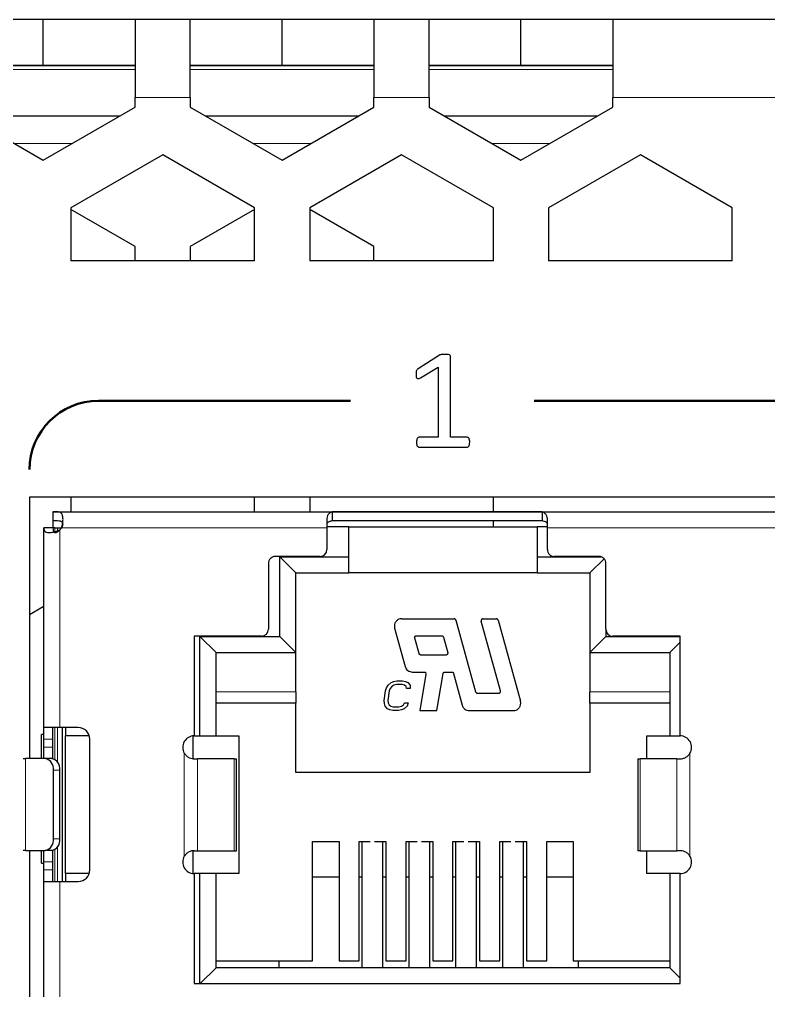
# Model space of a CAD drawing. Extents: x -260425 to 1294666, y -169889 to -2349.
# Drawn here: x 1000419.8 to 1000582.9, y -26462 to -26250.5 of the extents above; entities that cross this region are included whole.
import ezdxf

# ---------------------------------------------------------------- set-up
doc = ezdxf.new("R2010")
doc.units = 0
doc.header["$LTSCALE"] = 100
doc.layers.add('case', color=7, linetype='Continuous')
doc.layers.add('marking', color=7, linetype='Continuous')

# ---------------------------------------------------------------- blocks, each defined once
blk = doc.blocks.new('АТС')
at = {"layer": 'case', "lineweight": 25}
for points in [[(1968, 217.99), (1968, 217.99), (1948, 217.99), (1948, 217.99)], [(1968, 207.99), (1968, 207.99), (1968, 217.99), (1968, 217.99)], [(1988, 217.99), (1988, 217.99), (1968, 217.99), (1968, 217.99)], [(2000, 217.99), (2000, 217.99), (1988, 217.99), (1988, 217.99)], [(1988, 217.99), (1988, 217.99), (1988, 200.99), (1988, 200.99)], [(2000, 200.99), (2000, 200.99), (2000, 217.99), (2000, 217.99)], [(2020, 217.99), (2020, 217.99), (2000, 217.99), (2000, 217.99)], [(2020, 207.99), (2020, 207.99), (2020, 217.99), (2020, 217.99)], [(2040, 217.99), (2040, 217.99), (2020, 217.99), (2020, 217.99)], [(2052, 217.99), (2052, 217.99), (2040, 217.99), (2040, 217.99)], [(2040, 217.99), (2040, 217.99), (2040, 200.99), (2040, 200.99)], [(2052, 200.99), (2052, 200.99), (2052, 217.99), (2052, 217.99)], [(2072, 217.99), (2072, 217.99), (2052, 217.99), (2052, 217.99)], [(2072, 207.99), (2072, 207.99), (2072, 217.99), (2072, 217.99)], [(2092, 217.99), (2092, 217.99), (2072, 217.99), (2072, 217.99)], [(2208, 217.99), (2208, 217.99), (2092, 217.99), (2092, 217.99)], [(2092, 217.99), (2092, 217.99), (2092, 200.99), (2092, 200.99)], [(1968, 207.99), (1968, 207.99), (1948, 207.99), (1948, 207.99)], [(1988, 207.99), (1988, 207.99), (1968, 207.99), (1968, 207.99)], [(2020, 207.99), (2020, 207.99), (2000, 207.99), (2000, 207.99)], [(2040, 207.99), (2040, 207.99), (2020, 207.99), (2020, 207.99)], [(2072, 207.99), (2072, 207.99), (2052, 207.99), (2052, 207.99)], [(2092, 207.99), (2092, 207.99), (2072, 207.99), (2072, 207.99)], [(1988, 198.87), (1988, 198.87), (1988, 200.99), (1988, 200.99)], [(2000, 200.99), (2000, 200.99), (2000, 198.87), (2000, 198.87)], [(2040, 198.87), (2040, 198.87), (2040, 200.99), (2040, 200.99)], [(2052, 200.99), (2052, 200.99), (2052, 198.87), (2052, 198.87)], [(2092, 198.87), (2092, 198.87), (2092, 200.99), (2092, 200.99)], [(1948, 198.87), (1948, 198.87), (1968, 187.32), (1968, 187.32)], [(1968, 187.32), (1968, 187.32), (1988, 198.87), (1988, 198.87)], [(2000, 198.87), (2000, 198.87), (2020, 187.32), (2020, 187.32)], [(2020, 187.32), (2020, 187.32), (2040, 198.87), (2040, 198.87)], [(2052, 198.87), (2052, 198.87), (2072, 187.32), (2072, 187.32)], [(2072, 187.32), (2072, 187.32), (2092, 198.87), (2092, 198.87)], [(1951.25, 196.99), (1951.25, 196.99), (1984.75, 196.99), (1984.75, 196.99)], [(2003.25, 196.99), (2003.25, 196.99), (2036.75, 196.99), (2036.75, 196.99)], [(2055.25, 196.99), (2055.25, 196.99), (2088.75, 196.99), (2088.75, 196.99)], [(1994, 188.51), (1994, 188.51), (1974, 176.96), (1974, 176.96)], [(2014, 176.96), (2014, 176.96), (1994, 188.51), (1994, 188.51)], [(2046, 188.51), (2046, 188.51), (2026, 176.96), (2026, 176.96)], [(2066, 176.96), (2066, 176.96), (2046, 188.51), (2046, 188.51)], [(2098, 188.51), (2098, 188.51), (2078, 176.96), (2078, 176.96)], [(2118, 176.96), (2118, 176.96), (2098, 188.51), (2098, 188.51)], [(1974, 176.96), (1974, 176.96), (1974, 165.42), (1974, 165.42)], [(1988, 168.54), (1988, 168.54), (1974, 176.62), (1974, 176.62)], [(2014, 176.62), (2014, 176.62), (2000, 168.54), (2000, 168.54)], [(2014, 165.42), (2014, 165.42), (2014, 176.96), (2014, 176.96)], [(2026, 176.96), (2026, 176.96), (2026, 165.42), (2026, 165.42)], [(2040, 168.54), (2040, 168.54), (2026, 176.62), (2026, 176.62)], [(2066, 165.42), (2066, 165.42), (2066, 176.96), (2066, 176.96)], [(2078, 176.96), (2078, 176.96), (2078, 165.42), (2078, 165.42)], [(2118, 165.42), (2118, 165.42), (2118, 176.96), (2118, 176.96)], [(1988, 165.42), (1988, 165.42), (1988, 168.54), (1988, 168.54)], [(2000, 168.54), (2000, 168.54), (2000, 165.42), (2000, 165.42)], [(2040, 165.42), (2040, 165.42), (2040, 168.54), (2040, 168.54)], [(2014, 165.42), (2014, 165.42), (1974, 165.42), (1974, 165.42)], [(2066, 165.42), (2066, 165.42), (2026, 165.42), (2026, 165.42)], [(2118, 165.42), (2118, 165.42), (2078, 165.42), (2078, 165.42)], [(3427, 113.99), (3427, 113.99), (1965, 113.99), (1965, 113.99)], [(1965, 113.99), (1965, 113.99), (1965, 57.04), (1965, 57.04)], [(1974, 113.99), (1974, 113.99), (1974, 110.79), (1974, 110.79)], [(2014, 110.79), (2014, 110.79), (2014, 113.99), (2014, 113.99)], [(2026, 113.99), (2026, 113.99), (2026, 110.79), (2026, 110.79)], [(2066, 110.79), (2066, 110.79), (2066, 113.99), (2066, 113.99)], [(1970.1, 110.79), (1970.1, 110.79), (1970.1, 108.79), (1970.1, 108.79)], [(1970.1, 110.79), (1970.1, 110.79), (2137.4, 110.79), (2137.4, 110.79)], [(2076.58, 110.76), (2076.58, 110.76), (2030.92, 110.76), (2030.92, 110.76)], [(2030.92, 110.76), (2030.92, 110.76), (2030.92, 108.78), (2030.92, 108.78)], [(2076.58, 110.76), (2076.58, 110.76), (2076.58, 108.78), (2076.58, 108.78)], [(1970.1, 108.79), (1970.1, 108.79), (1970.1, 107.29), (1970.1, 107.29)], [(2029.75, 109.29), (2029.75, 109.29), (2029.75, 107.29), (2029.75, 107.29)], [(2076.58, 108.78), (2076.58, 108.78), (2030.92, 108.78), (2030.92, 108.78)], [(2066, 107.49), (2066, 107.49), (2066, 108.78), (2066, 108.78)], [(2077.75, 107.29), (2077.75, 107.29), (2077.75, 109.29), (2077.75, 109.29)], [(1970.1, 107.29), (1970.1, 107.29), (1968.1, 107.29), (1968.1, 107.29)], [(1968.1, 63.79), (1968.1, 63.79), (1968.1, 107.29), (1968.1, 107.29)], [(1970.54, 107.29), (1970.54, 107.29), (1970.1, 107.29), (1970.1, 107.29)], [(1970.54, 107.29), (1970.54, 107.29), (1971.08, 107.29), (1971.08, 107.29)], [(1971.08, 107.29), (1971.08, 107.29), (1971.96, 107.29), (1971.96, 107.29)], [(1971.6, 106.86), (1971.74, 106.99), (1971.86, 107.13), (1971.96, 107.29)], [(2034.5, 107.49), (2034.5, 107.49), (2029.75, 107.49), (2029.75, 107.49)], [(2029.75, 107.29), (2029.75, 107.29), (2029.75, 102.54), (2029.75, 102.54)], [(2034.5, 100.99), (2034.5, 100.99), (2034.5, 107.49), (2034.5, 107.49)], [(2034.5, 107.49), (2034.5, 107.49), (2075.5, 107.49), (2075.5, 107.49)], [(2075.5, 107.49), (2075.5, 107.49), (2075.5, 100.99), (2075.5, 100.99)], [(2077.75, 107.49), (2077.75, 107.49), (2075.5, 107.49), (2075.5, 107.49)], [(2077.75, 102.54), (2077.75, 102.54), (2077.75, 107.29), (2077.75, 107.29)], [(2028.25, 101.04), (2029.08, 101.04), (2029.75, 101.71), (2029.75, 102.54)], [(2017, 99.54), (2017, 99.54), (2017, 85.19), (2017, 85.19)], [(2028.25, 101.04), (2028.25, 101.04), (2018.5, 101.04), (2018.5, 101.04)], [(2019.5, 100.99), (2019.5, 100.99), (2034.5, 100.99), (2034.5, 100.99)], [(2019.5, 83.64), (2019.5, 83.64), (2019.5, 100.99), (2019.5, 100.99)], [(2019.5, 100.99), (2019.5, 100.99), (2023, 97.49), (2023, 97.49)], [(2034.5, 97.49), (2034.5, 97.49), (2034.5, 100.99), (2034.5, 100.99)], [(2075.5, 100.99), (2075.5, 100.99), (2089.38, 100.99), (2089.38, 100.99)], [(2075.5, 100.99), (2075.5, 100.99), (2075.5, 97.49), (2075.5, 97.49)], [(2089, 101.04), (2089, 101.04), (2079.25, 101.04), (2079.25, 101.04)], [(2090.08, 100.57), (2090.08, 100.57), (2087, 97.49), (2087, 97.49)], [(2090.5, 85.19), (2090.5, 85.19), (2090.5, 99.54), (2090.5, 99.54)], [(2023, 97.49), (2023, 97.49), (2034.5, 97.49), (2034.5, 97.49)], [(2023, 80.14), (2023, 80.14), (2023, 97.49), (2023, 97.49)], [(2075.5, 97.49), (2075.5, 97.49), (2034.5, 97.49), (2034.5, 97.49)], [(2075.5, 97.49), (2075.5, 97.49), (2087, 97.49), (2087, 97.49)], [(2087, 97.49), (2087, 97.49), (2087, 80.14), (2087, 80.14)], [(1968, 90.09), (1968, 90.09), (1965, 88.35), (1965, 88.35)], [(1968.1, 90.03), (1968.1, 90.03), (1968, 90.09), (1968, 90.09)], [(2046.03, 87.49), (2046.03, 87.49), (2057.42, 87.49), (2057.42, 87.49)], [(2057.81, 87.2), (2057.81, 87.2), (2062.12, 71.59), (2062.12, 71.59)], [(2063.35, 87.09), (2063.35, 87.09), (2063.37, 86.99), (2063.37, 86.99)], [(2067.56, 71.8), (2067.56, 71.8), (2063.37, 86.99), (2063.37, 86.99)], [(2063.75, 87.49), (2063.75, 87.49), (2066.62, 87.49), (2066.62, 87.49)], [(2067.01, 87.2), (2067.01, 87.2), (2071.89, 69.52), (2071.89, 69.52)], [(2015.5, 83.69), (2016.33, 83.69), (2017, 84.36), (2017, 85.19)], [(2044.43, 85.89), (2044.43, 85.89), (2044.49, 85.47), (2044.49, 85.47)], [(2044.49, 85.47), (2044.49, 85.47), (2046.8, 77.07), (2046.8, 77.07)], [(2090.5, 85.19), (2090.5, 85.19), (2090.5, 83.64), (2090.5, 83.64)], [(2015.5, 83.69), (2015.5, 83.69), (2000.85, 83.69), (2000.85, 83.69)], [(2000.85, 83.69), (2000.85, 83.69), (2000.85, 61.99), (2000.85, 61.99)], [(2002.1, 83.64), (2002.1, 83.64), (2019.5, 83.64), (2019.5, 83.64)], [(2002.1, 61.99), (2002.1, 61.99), (2002.1, 83.64), (2002.1, 83.64)], [(2002.1, 83.64), (2002.1, 83.64), (2005.6, 80.14), (2005.6, 80.14)], [(2019.5, 83.64), (2019.5, 83.64), (2023, 80.14), (2023, 80.14)], [(2048.87, 83.29), (2048.87, 83.29), (2048.85, 83.39), (2048.85, 83.39)], [(2049.81, 79.89), (2049.81, 79.89), (2048.87, 83.29), (2048.87, 83.29)], [(2049.25, 83.79), (2049.25, 83.79), (2054.72, 83.79), (2054.72, 83.79)], [(2055.11, 83.5), (2055.11, 83.5), (2056.05, 80.1), (2056.05, 80.1)], [(2090.5, 83.64), (2090.5, 83.64), (2087, 80.14), (2087, 80.14)], [(2090.5, 83.64), (2090.5, 83.64), (2106.65, 83.64), (2106.65, 83.64)], [(2106.65, 83.69), (2106.65, 83.69), (2092, 83.69), (2092, 83.69)], [(2106.65, 61.99), (2106.65, 61.99), (2106.65, 83.69), (2106.65, 83.69)], [(2104.4, 80.14), (2104.4, 80.14), (2106.65, 82.39), (2106.65, 82.39)], [(2005.6, 80.14), (2005.6, 80.14), (2023, 80.14), (2023, 80.14)], [(2005.6, 61.99), (2005.6, 61.99), (2005.6, 80.14), (2005.6, 80.14)], [(2023, 71.59), (2023, 71.59), (2023, 80.14), (2023, 80.14)], [(2055.66, 79.59), (2055.66, 79.59), (2050.19, 79.59), (2050.19, 79.59)], [(2056.05, 80.1), (2056.05, 80.1), (2056.06, 79.99), (2056.06, 79.99)], [(2087, 80.14), (2087, 80.14), (2104.4, 80.14), (2104.4, 80.14)], [(2087, 80.14), (2087, 80.14), (2087, 71.59), (2087, 71.59)], [(2104.4, 80.14), (2104.4, 80.14), (2104.4, 61.99), (2104.4, 61.99)], [(2048.35, 75.89), (2048.35, 75.89), (2050.93, 75.89), (2050.93, 75.89)], [(2051.32, 75.43), (2051.32, 75.43), (2050, 67.49), (2050, 67.49)], [(2051.33, 75.49), (2051.33, 75.49), (2051.32, 75.43), (2051.32, 75.43)], [(2053.7, 67.49), (2053.7, 67.49), (2055.04, 75.56), (2055.04, 75.56)], [(2055.44, 75.89), (2055.44, 75.89), (2057.21, 75.89), (2057.21, 75.89)], [(2057.21, 75.89), (2057.21, 75.89), (2059.2, 68.67), (2059.2, 68.67)], [(2042.52, 71.78), (2042.52, 71.78), (2042.75, 72.47), (2042.75, 72.47)], [(2042.75, 72.47), (2042.75, 72.47), (2043.1, 73.02), (2043.1, 73.02)], [(2043.1, 73.02), (2043.1, 73.02), (2043.72, 73.58), (2043.72, 73.58)], [(2043.54, 72.33), (2043.54, 72.33), (2043.33, 71.78), (2043.33, 71.78)], [(2043.87, 72.75), (2043.87, 72.75), (2043.54, 72.33), (2043.54, 72.33)], [(2043.72, 73.58), (2043.72, 73.58), (2044.3, 73.85), (2044.3, 73.85)], [(2044.32, 73.02), (2044.32, 73.02), (2043.87, 72.75), (2043.87, 72.75)], [(2044.3, 73.85), (2044.3, 73.85), (2045, 73.99), (2045, 73.99)], [(2044.88, 73.16), (2044.88, 73.16), (2044.32, 73.02), (2044.32, 73.02)], [(2046.1, 73.16), (2046.1, 73.16), (2044.88, 73.16), (2044.88, 73.16)], [(2045, 73.99), (2045, 73.99), (2046.22, 73.99), (2046.22, 73.99)], [(2046.62, 73.02), (2046.62, 73.02), (2046.1, 73.16), (2046.1, 73.16)], [(2046.22, 73.99), (2046.22, 73.99), (2046.87, 73.85), (2046.87, 73.85)], [(2046.99, 72.75), (2046.99, 72.75), (2046.62, 73.02), (2046.62, 73.02)], [(2046.87, 73.85), (2046.87, 73.85), (2047.38, 73.58), (2047.38, 73.58)], [(2047.07, 72.33), (2047.07, 72.33), (2046.99, 72.75), (2046.99, 72.75)], [(2047.88, 72.33), (2047.88, 72.33), (2047.07, 72.33), (2047.07, 72.33)], [(2047.38, 73.58), (2047.38, 73.58), (2047.84, 73.02), (2047.84, 73.02)], [(2047.84, 73.02), (2047.84, 73.02), (2047.88, 72.33), (2047.88, 72.33)], [(2042.23, 69.71), (2042.23, 69.71), (2042.52, 71.78), (2042.52, 71.78)], [(2043.33, 71.78), (2043.33, 71.78), (2043.04, 69.71), (2043.04, 69.71)], [(2062.5, 71.29), (2062.5, 71.29), (2067.17, 71.29), (2067.17, 71.29)], [(2067.57, 71.69), (2067.57, 71.69), (2067.56, 71.8), (2067.56, 71.8)], [(2023, 69.09), (2023, 69.09), (2005.6, 69.09), (2005.6, 69.09)], [(2023, 53.99), (2023, 53.99), (2023, 69.09), (2023, 69.09)], [(2042.27, 69.01), (2042.27, 69.01), (2042.23, 69.71), (2042.23, 69.71)], [(2042.46, 68.46), (2042.46, 68.46), (2042.27, 69.01), (2042.27, 69.01)], [(2042.92, 67.91), (2042.92, 67.91), (2042.46, 68.46), (2042.46, 68.46)], [(2043.43, 67.63), (2043.43, 67.63), (2042.92, 67.91), (2042.92, 67.91)], [(2043.04, 69.71), (2043.04, 69.71), (2043.1, 69.15), (2043.1, 69.15)], [(2043.1, 69.15), (2043.1, 69.15), (2043.31, 68.74), (2043.31, 68.74)], [(2043.31, 68.74), (2043.31, 68.74), (2043.68, 68.46), (2043.68, 68.46)], [(2043.68, 68.46), (2043.68, 68.46), (2044.2, 68.32), (2044.2, 68.32)], [(2044.2, 68.32), (2044.2, 68.32), (2045.42, 68.32), (2045.42, 68.32)], [(2045.42, 68.32), (2045.42, 68.32), (2045.98, 68.46), (2045.98, 68.46)], [(2045.98, 68.46), (2045.98, 68.46), (2046.42, 68.74), (2046.42, 68.74)], [(2046.58, 67.91), (2046.58, 67.91), (2046, 67.63), (2046, 67.63)], [(2046.42, 68.74), (2046.42, 68.74), (2046.62, 69.15), (2046.62, 69.15)], [(2047.2, 68.46), (2047.2, 68.46), (2046.58, 67.91), (2046.58, 67.91)], [(2046.62, 69.15), (2046.62, 69.15), (2047.43, 69.15), (2047.43, 69.15)], [(2047.43, 69.15), (2047.43, 69.15), (2047.2, 68.46), (2047.2, 68.46)], [(2071.94, 69.09), (2071.94, 69.09), (2071.89, 69.52), (2071.89, 69.52)], [(2104.4, 69.09), (2104.4, 69.09), (2087, 69.09), (2087, 69.09)], [(2087, 69.09), (2087, 69.09), (2087, 53.99), (2087, 53.99)], [(2044.08, 67.49), (2044.08, 67.49), (2043.43, 67.63), (2043.43, 67.63)], [(2045.3, 67.49), (2045.3, 67.49), (2044.08, 67.49), (2044.08, 67.49)], [(2046, 67.63), (2046, 67.63), (2045.3, 67.49), (2045.3, 67.49)], [(2050, 67.49), (2050, 67.49), (2053.7, 67.49), (2053.7, 67.49)], [(2060.74, 67.49), (2060.74, 67.49), (2070.34, 67.49), (2070.34, 67.49)], [(1971.6, 63.79), (1971.6, 63.79), (1968.1, 63.79), (1968.1, 63.79)], [(1968.1, 61.29), (1968.1, 61.29), (1968.1, 63.79), (1968.1, 63.79)], [(1970.1, 61.29), (1970.1, 61.29), (1970.1, 63.79), (1970.1, 63.79)], [(1975.6, 63.79), (1975.6, 63.79), (1971.6, 63.79), (1971.6, 63.79)], [(1972.1, 63.79), (1972.1, 63.79), (1972.1, 30.29), (1972.1, 30.29)], [(1972.85, 63.79), (1972.85, 63.79), (1972.85, 61.99), (1972.85, 61.99)], [(1967.6, 57.04), (1967.6, 57.04), (1967.6, 62.29), (1967.6, 62.29)], [(1968.1, 62.29), (1968.1, 62.29), (1967.6, 62.29), (1967.6, 62.29)], [(1978, 61.99), (1978, 61.99), (1972.85, 61.99), (1972.85, 61.99)], [(1972.85, 31.99), (1972.85, 31.99), (1972.85, 61.99), (1972.85, 61.99)], [(2000.6, 57.02), (2000.6, 57.02), (2000.6, 61.98), (2000.6, 61.98)], [(2000.85, 61.99), (2000.85, 61.99), (2002.1, 61.99), (2002.1, 61.99)], [(2002.1, 61.99), (2002.1, 61.99), (2005.6, 61.99), (2005.6, 61.99)], [(2005.6, 61.99), (2005.6, 61.99), (2010.6, 61.99), (2010.6, 61.99)], [(2010.6, 61.99), (2010.6, 61.99), (2010.6, 31.99), (2010.6, 31.99)], [(2099.4, 56.99), (2099.4, 56.99), (2099.4, 61.99), (2099.4, 61.99)], [(2099.4, 61.99), (2099.4, 61.99), (2104.4, 61.99), (2104.4, 61.99)], [(2104.4, 61.99), (2104.4, 61.99), (2106.65, 61.99), (2106.65, 61.99)], [(1968.1, 59.54), (1968.1, 59.54), (1968.1, 61.29), (1968.1, 61.29)], [(1968.1, 57.04), (1968.1, 57.04), (1968.1, 59.54), (1968.1, 59.54)], [(1970.1, 59.54), (1970.1, 59.54), (1970.1, 61.29), (1970.1, 61.29)], [(1970.1, 57.04), (1970.1, 57.04), (1970.1, 59.54), (1970.1, 59.54)], [(1978.1, 32.79), (1978.1, 32.79), (1978.1, 61.29), (1978.1, 61.29)], [(1963.6, 57.04), (1963.6, 57.04), (1964.09, 57.04), (1964.09, 57.04)], [(1968.42, 57.04), (1968.42, 57.04), (1964.09, 57.04), (1964.09, 57.04)], [(1970.19, 54.54), (1970.35, 55.71), (1969.58, 56.81), (1968.42, 57.04)], [(1969.83, 57.04), (1969.83, 57.04), (1968.42, 57.04), (1968.42, 57.04)], [(1971.6, 54.54), (1971.77, 55.71), (1970.99, 56.81), (1969.83, 57.04)], [(1969.83, 57.04), (1969.83, 57.04), (1970.1, 57.04), (1970.1, 57.04)], [(1970.1, 57.01), (1970.1, 57.01), (1970.1, 57.04), (1970.1, 57.04)], [(2000.85, 56.99), (2000.85, 56.99), (2001.54, 56.99), (2001.54, 56.99)], [(2009.53, 56.99), (2009.53, 56.99), (2001.54, 56.99), (2001.54, 56.99)], [(2009.53, 56.99), (2009.53, 56.99), (2010.07, 56.99), (2010.07, 56.99)], [(2010.07, 36.99), (2010.07, 36.99), (2010.07, 56.99), (2010.07, 56.99)], [(2097.44, 56.99), (2097.44, 56.99), (2097.44, 36.99), (2097.44, 36.99)], [(2097.44, 56.99), (2097.44, 56.99), (2097.96, 56.99), (2097.96, 56.99)], [(2097.96, 56.99), (2097.96, 56.99), (2097.97, 56.99), (2097.97, 56.99)], [(2105.96, 56.99), (2105.96, 56.99), (2097.97, 56.99), (2097.97, 56.99)], [(2105.96, 56.99), (2105.96, 56.99), (2106.65, 56.99), (2106.65, 56.99)], [(1970.19, 39.54), (1970.19, 39.54), (1970.19, 54.54), (1970.19, 54.54)], [(1971.6, 39.54), (1971.6, 39.54), (1971.6, 54.54), (1971.6, 54.54)], [(2087, 53.99), (2087, 53.99), (2023, 53.99), (2023, 53.99)], [(1968.42, 37.04), (1969.58, 37.28), (1970.35, 38.37), (1970.19, 39.54)], [(1969.83, 37.04), (1970.99, 37.28), (1971.77, 38.37), (1971.6, 39.54)], [(2026.6, 38.99), (2026.6, 38.99), (2032.4, 38.99), (2032.4, 38.99)], [(2026.6, 12.99), (2026.6, 12.99), (2026.6, 38.99), (2026.6, 38.99)], [(2032.4, 38.99), (2032.4, 38.99), (2032.4, 12.99), (2032.4, 12.99)], [(2036.8, 38.99), (2036.8, 38.99), (2039.19, 38.99), (2039.19, 38.99)], [(2036.8, 12.99), (2036.8, 12.99), (2036.8, 38.99), (2036.8, 38.99)], [(2037.35, 38.99), (2037.35, 38.99), (2037.35, 11.49), (2037.35, 11.49)], [(2040.11, 38.99), (2040.11, 38.99), (2042.6, 38.99), (2042.6, 38.99)], [(2041.95, 11.49), (2041.95, 11.49), (2041.95, 38.99), (2041.95, 38.99)], [(2042.6, 38.99), (2042.6, 38.99), (2042.6, 12.99), (2042.6, 12.99)], [(2047, 38.99), (2047, 38.99), (2049.39, 38.99), (2049.39, 38.99)], [(2047, 12.99), (2047, 12.99), (2047, 38.99), (2047, 38.99)], [(2047.55, 38.99), (2047.55, 38.99), (2047.55, 11.49), (2047.55, 11.49)], [(2050.31, 38.99), (2050.31, 38.99), (2052.8, 38.99), (2052.8, 38.99)], [(2052.15, 11.49), (2052.15, 11.49), (2052.15, 38.99), (2052.15, 38.99)], [(2052.8, 38.99), (2052.8, 38.99), (2052.8, 12.99), (2052.8, 12.99)], [(2057.2, 38.99), (2057.2, 38.99), (2059.59, 38.99), (2059.59, 38.99)], [(2057.2, 12.99), (2057.2, 12.99), (2057.2, 38.99), (2057.2, 38.99)], [(2057.75, 38.99), (2057.75, 38.99), (2057.75, 11.49), (2057.75, 11.49)], [(2060.51, 38.99), (2060.51, 38.99), (2063, 38.99), (2063, 38.99)], [(2062.35, 11.49), (2062.35, 11.49), (2062.35, 38.99), (2062.35, 38.99)], [(2063, 38.99), (2063, 38.99), (2063, 12.99), (2063, 12.99)], [(2067.4, 38.99), (2067.4, 38.99), (2069.79, 38.99), (2069.79, 38.99)], [(2067.4, 12.99), (2067.4, 12.99), (2067.4, 38.99), (2067.4, 38.99)], [(2067.95, 38.99), (2067.95, 38.99), (2067.95, 11.49), (2067.95, 11.49)], [(2070.71, 38.99), (2070.71, 38.99), (2073.2, 38.99), (2073.2, 38.99)], [(2072.55, 11.49), (2072.55, 11.49), (2072.55, 38.99), (2072.55, 38.99)], [(2073.2, 38.99), (2073.2, 38.99), (2073.2, 12.99), (2073.2, 12.99)], [(2077.6, 38.99), (2077.6, 38.99), (2083.4, 38.99), (2083.4, 38.99)], [(2077.6, 12.99), (2077.6, 12.99), (2077.6, 38.99), (2077.6, 38.99)], [(2083.4, 38.99), (2083.4, 38.99), (2083.4, 12.99), (2083.4, 12.99)], [(1964.09, 37.04), (1964.09, 37.04), (1963.6, 37.04), (1963.6, 37.04)], [(1964.09, 37.04), (1964.09, 37.04), (1968.42, 37.04), (1968.42, 37.04)], [(1965, 37.04), (1965, 37.04), (1965, -68.46), (1965, -68.46)], [(1967.6, 34.29), (1967.6, 34.29), (1967.6, 37.04), (1967.6, 37.04)], [(1968.1, 34.54), (1968.1, 34.54), (1968.1, 37.04), (1968.1, 37.04)], [(1969.83, 37.04), (1969.83, 37.04), (1968.42, 37.04), (1968.42, 37.04)], [(1970.1, 37.04), (1970.1, 37.04), (1969.83, 37.04), (1969.83, 37.04)], [(1970.1, 37.04), (1970.1, 37.04), (1970.1, 37.07), (1970.1, 37.07)], [(1970.1, 34.54), (1970.1, 34.54), (1970.1, 37.04), (1970.1, 37.04)], [(2000.6, 32.01), (2000.6, 32.01), (2000.6, 36.96), (2000.6, 36.96)], [(2000.85, 36.99), (2000.85, 36.99), (2001.54, 36.99), (2001.54, 36.99)], [(2001.54, 36.99), (2001.54, 36.99), (2009.53, 36.99), (2009.53, 36.99)], [(2009.53, 36.99), (2009.53, 36.99), (2010.07, 36.99), (2010.07, 36.99)], [(2097.96, 36.99), (2097.96, 36.99), (2097.44, 36.99), (2097.44, 36.99)], [(2097.97, 36.99), (2097.97, 36.99), (2097.96, 36.99), (2097.96, 36.99)], [(2097.97, 36.99), (2097.97, 36.99), (2105.96, 36.99), (2105.96, 36.99)], [(2099.4, 31.99), (2099.4, 31.99), (2099.4, 36.99), (2099.4, 36.99)], [(2106.65, 36.99), (2106.65, 36.99), (2105.96, 36.99), (2105.96, 36.99)], [(1967.6, 34.29), (1967.6, 34.29), (1968.1, 34.29), (1968.1, 34.29)], [(1968.1, 32.79), (1968.1, 32.79), (1968.1, 34.54), (1968.1, 34.54)], [(1970.1, 32.79), (1970.1, 32.79), (1970.1, 34.54), (1970.1, 34.54)], [(1968.1, 30.29), (1968.1, 30.29), (1968.1, 32.79), (1968.1, 32.79)], [(1970.1, 30.29), (1970.1, 30.29), (1970.1, 32.79), (1970.1, 32.79)], [(1972.85, 31.99), (1972.85, 31.99), (1972.85, 30.29), (1972.85, 30.29)], [(1977.97, 31.99), (1977.97, 31.99), (1972.85, 31.99), (1972.85, 31.99)], [(1975.6, 30.29), (1976.98, 30.29), (1978.1, 31.41), (1978.1, 32.79)], [(2002.1, 31.99), (2002.1, 31.99), (2000.85, 31.99), (2000.85, 31.99)], [(2000.85, 31.99), (2000.85, 31.99), (2000.85, 8.04), (2000.85, 8.04)], [(2002.1, 8.04), (2002.1, 8.04), (2002.1, 31.99), (2002.1, 31.99)], [(2005.6, 31.99), (2005.6, 31.99), (2002.1, 31.99), (2002.1, 31.99)], [(2005.6, 11.49), (2005.6, 11.49), (2005.6, 31.99), (2005.6, 31.99)], [(2010.6, 31.99), (2010.6, 31.99), (2005.6, 31.99), (2005.6, 31.99)], [(2104.4, 31.99), (2104.4, 31.99), (2099.4, 31.99), (2099.4, 31.99)], [(2104.4, 31.99), (2104.4, 31.99), (2104.4, 11.49), (2104.4, 11.49)], [(2106.65, 31.99), (2106.65, 31.99), (2104.4, 31.99), (2104.4, 31.99)], [(2106.65, 8.04), (2106.65, 8.04), (2106.65, 31.99), (2106.65, 31.99)], [(1968.1, -61.71), (1968.1, -61.71), (1968.1, 30.29), (1968.1, 30.29)], [(1968.1, 30.29), (1968.1, 30.29), (1971.6, 30.29), (1971.6, 30.29)], [(1971.6, 30.29), (1971.6, 30.29), (1975.6, 30.29), (1975.6, 30.29)], [(2032.4, 31.19), (2032.4, 31.19), (2026.6, 31.19), (2026.6, 31.19)], [(2037.35, 31.19), (2037.35, 31.19), (2036.8, 31.19), (2036.8, 31.19)], [(2042.6, 31.19), (2042.6, 31.19), (2041.95, 31.19), (2041.95, 31.19)], [(2047.55, 31.19), (2047.55, 31.19), (2047, 31.19), (2047, 31.19)], [(2052.8, 31.19), (2052.8, 31.19), (2052.15, 31.19), (2052.15, 31.19)], [(2057.75, 31.19), (2057.75, 31.19), (2057.2, 31.19), (2057.2, 31.19)], [(2063, 31.19), (2063, 31.19), (2062.35, 31.19), (2062.35, 31.19)], [(2067.95, 31.19), (2067.95, 31.19), (2067.4, 31.19), (2067.4, 31.19)], [(2073.2, 31.19), (2073.2, 31.19), (2072.55, 31.19), (2072.55, 31.19)], [(2083.4, 31.19), (2083.4, 31.19), (2077.6, 31.19), (2077.6, 31.19)], [(2005.6, 12.99), (2005.6, 12.99), (2022.2, 12.99), (2022.2, 12.99)], [(2019.35, 11.49), (2019.35, 11.49), (2019.35, 12.99), (2019.35, 12.99)], [(2022.2, 12.99), (2022.2, 12.99), (2026.6, 12.99), (2026.6, 12.99)], [(2032.4, 12.99), (2032.4, 12.99), (2036.8, 12.99), (2036.8, 12.99)], [(2042.6, 12.99), (2042.6, 12.99), (2047, 12.99), (2047, 12.99)], [(2052.8, 12.99), (2052.8, 12.99), (2057.2, 12.99), (2057.2, 12.99)], [(2063, 12.99), (2063, 12.99), (2067.4, 12.99), (2067.4, 12.99)], [(2073.2, 12.99), (2073.2, 12.99), (2077.6, 12.99), (2077.6, 12.99)], [(2083.4, 12.99), (2083.4, 12.99), (2087.8, 12.99), (2087.8, 12.99)], [(2084.45, 12.99), (2084.45, 12.99), (2084.45, 11.49), (2084.45, 11.49)], [(2087.8, 12.99), (2087.8, 12.99), (2104.4, 12.99), (2104.4, 12.99)], [(2002.15, 8.04), (2002.15, 8.04), (2005.6, 11.49), (2005.6, 11.49)], [(2104.4, 11.49), (2104.4, 11.49), (2005.6, 11.49), (2005.6, 11.49)], [(2106.65, 9.24), (2106.65, 9.24), (2104.4, 11.49), (2104.4, 11.49)], [(2000.85, 8.04), (2000.85, 8.04), (2106.65, 8.04), (2106.65, 8.04)]]:
    blk.add_open_spline(points, degree=3, dxfattribs=at)
at = {"layer": 'case', "lineweight": 18}
for points in [[(1948, 207.89), (1948, 207.89), (1988, 207.89), (1988, 207.89)], [(2000, 207.89), (2000, 207.89), (2040, 207.89), (2040, 207.89)], [(2052, 207.89), (2052, 207.89), (2092, 207.89), (2092, 207.89)], [(1948, 207.09), (1948, 207.09), (1988, 207.09), (1988, 207.09)], [(2000, 207.09), (2000, 207.09), (2040, 207.09), (2040, 207.09)], [(2052, 207.09), (2052, 207.09), (2092, 207.09), (2092, 207.09)], [(2000, 200.99), (2000, 200.99), (1988, 200.99), (1988, 200.99)], [(2052, 200.99), (2052, 200.99), (2040, 200.99), (2040, 200.99)], [(2208, 200.99), (2208, 200.99), (2092, 200.99), (2092, 200.99)], [(1961.64, 190.99), (1961.64, 190.99), (1974.36, 190.99), (1974.36, 190.99)], [(2013.65, 190.99), (2013.65, 190.99), (2026.36, 190.99), (2026.36, 190.99)], [(2065.65, 190.99), (2065.65, 190.99), (2078.36, 190.99), (2078.36, 190.99)], [(1970.54, 106.29), (1970.54, 106.29), (1970.54, 107.29), (1970.54, 107.29)], [(1971.08, 107.29), (1971.08, 107.29), (1971.08, 106.4), (1971.08, 106.4)], [(1971.6, 63.79), (1971.6, 63.79), (1971.6, 106.86), (1971.6, 106.86)], [(1971.96, 107.29), (1971.96, 107.29), (2029.75, 107.29), (2029.75, 107.29)], [(2077.75, 107.29), (2077.75, 107.29), (2135.54, 107.29), (2135.54, 107.29)], [(2005.6, 71.59), (2005.6, 71.59), (2023, 71.59), (2023, 71.59)], [(2087, 71.59), (2087, 71.59), (2104.4, 71.59), (2104.4, 71.59)], [(1970.54, 56.83), (1970.54, 56.83), (1970.54, 63.79), (1970.54, 63.79)], [(1971.08, 63.79), (1971.08, 63.79), (1971.08, 56.32), (1971.08, 56.32)], [(1968.1, 61.29), (1968.1, 61.29), (1970.1, 61.29), (1970.1, 61.29)], [(1968.1, 59.54), (1968.1, 59.54), (1970.1, 59.54), (1970.1, 59.54)], [(1998.7, 58.21), (1998.7, 58.21), (1998.7, 35.77), (1998.7, 35.77)], [(2108.8, 35.77), (2108.8, 35.77), (2108.8, 58.21), (2108.8, 58.21)], [(1964.09, 57.04), (1964.09, 57.04), (1964.09, 37.04), (1964.09, 37.04)], [(2001.54, 56.99), (2001.54, 56.99), (2001.54, 36.99), (2001.54, 36.99)], [(2009.53, 36.99), (2009.53, 36.99), (2009.53, 56.99), (2009.53, 56.99)], [(2097.97, 56.99), (2097.97, 56.99), (2097.97, 36.99), (2097.97, 36.99)], [(2105.96, 36.99), (2105.96, 36.99), (2105.96, 56.99), (2105.96, 56.99)], [(1970.19, 54.54), (1970.19, 54.54), (1971.6, 54.54), (1971.6, 54.54)], [(1971.6, 39.54), (1971.6, 39.54), (1970.19, 39.54), (1970.19, 39.54)], [(1970.54, 30.29), (1970.54, 30.29), (1970.54, 37.25), (1970.54, 37.25)], [(1971.08, 37.76), (1971.08, 37.76), (1971.08, 30.29), (1971.08, 30.29)], [(1968.1, 34.54), (1968.1, 34.54), (1970.1, 34.54), (1970.1, 34.54)], [(1970.1, 32.79), (1970.1, 32.79), (1968.1, 32.79), (1968.1, 32.79)], [(1971.6, -61.71), (1971.6, -61.71), (1971.6, 30.29), (1971.6, 30.29)]]:
    blk.add_open_spline(points, degree=3, dxfattribs=at)
at = {"layer": 'case', "lineweight": 25}
for points, knots in [([(1971.96, 107.29), (1972.05, 107.59), (1972.14, 107.89), (1972.2, 108.18), (1972.2, 108.18), (1972.27, 108.5), (1972.29, 108.81), (1972.29, 109.1), (1972.29, 109.1), (1972.29, 109.39), (1972.26, 109.66), (1972.2, 109.88), (1972.2, 109.88), (1972.14, 110.11), (1972.05, 110.29), (1971.93, 110.43), (1971.93, 110.43), (1971.8, 110.57), (1971.64, 110.66), (1971.43, 110.72), (1971.43, 110.72), (1971.29, 110.75), (1971.13, 110.77), (1970.95, 110.78), (1970.95, 110.78), (1970.8, 110.79), (1970.64, 110.79), (1970.47, 110.79), (1970.47, 110.79), (1970.35, 110.79), (1970.23, 110.79), (1970.1, 110.79)], [0, 0, 0, 0, 0.111111, 0.111111, 0.111111, 0.111111, 0.222222, 0.222222, 0.222222, 0.222222, 0.333333, 0.333333, 0.333333, 0.333333, 0.444444, 0.444444, 0.444444, 0.444444, 0.555556, 0.555556, 0.555556, 0.555556, 0.666667, 0.666667, 0.666667, 0.666667, 0.777778, 0.777778, 0.777778, 0.777778, 1, 1, 1, 1]), ([(2030.92, 110.76), (2030.71, 110.68), (2030.49, 110.6), (2030.29, 110.45), (2030.29, 110.45), (2030.13, 110.32), (2029.98, 110.16), (2029.9, 109.94), (2029.9, 109.94), (2029.82, 109.75), (2029.78, 109.52), (2029.75, 109.29)], [0, 0, 0, 0, 0.25, 0.25, 0.25, 0.25, 0.5, 0.5, 0.5, 0.5, 1, 1, 1, 1]), ([(2077.75, 109.29), (2077.73, 109.48), (2077.71, 109.67), (2077.65, 109.83), (2077.65, 109.83), (2077.58, 110.06), (2077.44, 110.24), (2077.29, 110.37), (2077.29, 110.37), (2077.08, 110.56), (2076.83, 110.66), (2076.58, 110.76)], [0, 0, 0, 0, 0.25, 0.25, 0.25, 0.25, 0.5, 0.5, 0.5, 0.5, 1, 1, 1, 1]), ([(1971.96, 107.29), (1972.04, 107.4), (1972.12, 107.51), (1972.18, 107.63), (1972.18, 107.63), (1972.23, 107.72), (1972.26, 107.82), (1972.28, 107.92), (1972.28, 107.92), (1972.29, 108.01), (1972.3, 108.11), (1972.28, 108.19), (1972.28, 108.19), (1972.27, 108.27), (1972.24, 108.34), (1972.2, 108.4), (1972.2, 108.4), (1972.17, 108.47), (1972.11, 108.52), (1972.05, 108.57), (1972.05, 108.57), (1971.96, 108.63), (1971.85, 108.68), (1971.72, 108.71), (1971.72, 108.71), (1971.54, 108.76), (1971.33, 108.77), (1971.12, 108.78), (1971.12, 108.78), (1970.79, 108.8), (1970.45, 108.8), (1970.1, 108.79)], [0, 0, 0, 0, 0.111111, 0.111111, 0.111111, 0.111111, 0.222222, 0.222222, 0.222222, 0.222222, 0.333333, 0.333333, 0.333333, 0.333333, 0.444444, 0.444444, 0.444444, 0.444444, 0.555556, 0.555556, 0.555556, 0.555556, 0.666667, 0.666667, 0.666667, 0.666667, 0.777778, 0.777778, 0.777778, 0.777778, 1, 1, 1, 1]), ([(2030.92, 108.78), (2030.67, 108.74), (2030.42, 108.7), (2030.2, 108.61), (2030.2, 108.61), (2030.11, 108.57), (2030.04, 108.53), (2029.96, 108.48), (2029.96, 108.48), (2029.89, 108.43), (2029.82, 108.37), (2029.79, 108.29), (2029.79, 108.29), (2029.77, 108.25), (2029.76, 108.2), (2029.75, 108.15)], [0, 0, 0, 0, 0.2, 0.2, 0.2, 0.2, 0.4, 0.4, 0.4, 0.4, 0.6, 0.6, 0.6, 0.6, 1, 1, 1, 1]), ([(2077.75, 108.15), (2077.74, 108.2), (2077.73, 108.26), (2077.7, 108.3), (2077.7, 108.3), (2077.67, 108.37), (2077.62, 108.41), (2077.57, 108.46), (2077.57, 108.46), (2077.43, 108.57), (2077.26, 108.64), (2077.09, 108.68), (2077.09, 108.68), (2076.92, 108.73), (2076.75, 108.75), (2076.58, 108.78)], [0, 0, 0, 0, 0.2, 0.2, 0.2, 0.2, 0.4, 0.4, 0.4, 0.4, 0.6, 0.6, 0.6, 0.6, 1, 1, 1, 1]), ([(1968.1, 107.29), (1968.11, 107.12), (1968.12, 106.94), (1968.17, 106.8), (1968.17, 106.8), (1968.21, 106.66), (1968.3, 106.56), (1968.42, 106.48), (1968.42, 106.48), (1968.55, 106.39), (1968.72, 106.33), (1968.93, 106.29), (1968.93, 106.29), (1969.15, 106.26), (1969.41, 106.26), (1969.7, 106.28), (1969.7, 106.28), (1969.98, 106.31), (1970.29, 106.36), (1970.6, 106.45), (1970.6, 106.45), (1970.93, 106.55), (1971.27, 106.71), (1971.6, 106.86)], [0, 0, 0, 0, 0.142857, 0.142857, 0.142857, 0.142857, 0.285714, 0.285714, 0.285714, 0.285714, 0.428571, 0.428571, 0.428571, 0.428571, 0.571429, 0.571429, 0.571429, 0.571429, 0.714286, 0.714286, 0.714286, 0.714286, 1, 1, 1, 1]), ([(1970.1, 107.29), (1970.1, 107.08), (1970.11, 106.87), (1970.15, 106.7), (1970.15, 106.7), (1970.17, 106.6), (1970.21, 106.52), (1970.26, 106.45), (1970.26, 106.45), (1970.31, 106.38), (1970.37, 106.33), (1970.45, 106.3), (1970.45, 106.3), (1970.53, 106.27), (1970.61, 106.26), (1970.7, 106.27), (1970.7, 106.27), (1970.78, 106.28), (1970.87, 106.3), (1970.95, 106.33), (1970.95, 106.33), (1971.04, 106.37), (1971.12, 106.42), (1971.2, 106.47), (1971.2, 106.47), (1971.33, 106.56), (1971.44, 106.66), (1971.54, 106.78), (1971.54, 106.78), (1971.56, 106.81), (1971.58, 106.83), (1971.6, 106.86)], [0, 0, 0, 0, 0.111111, 0.111111, 0.111111, 0.111111, 0.222222, 0.222222, 0.222222, 0.222222, 0.333333, 0.333333, 0.333333, 0.333333, 0.444444, 0.444444, 0.444444, 0.444444, 0.555556, 0.555556, 0.555556, 0.555556, 0.666667, 0.666667, 0.666667, 0.666667, 0.777778, 0.777778, 0.777778, 0.777778, 1, 1, 1, 1]), ([(2077.75, 102.54), (2077.75, 102.15), (2077.91, 101.76), (2078.19, 101.48), (2078.19, 101.48), (2078.47, 101.2), (2078.85, 101.04), (2079.25, 101.04)], [0, 0, 0, 0, 0.333333, 0.333333, 0.333333, 0.333333, 1, 1, 1, 1]), ([(2018.5, 101.04), (2018.1, 101.04), (2017.72, 100.88), (2017.44, 100.6), (2017.44, 100.6), (2017.16, 100.32), (2017, 99.94), (2017, 99.54)], [0, 0, 0, 0, 0.333333, 0.333333, 0.333333, 0.333333, 1, 1, 1, 1]), ([(2090.5, 99.54), (2090.5, 99.94), (2090.34, 100.32), (2090.06, 100.6), (2090.06, 100.6), (2089.78, 100.88), (2089.4, 101.04), (2089, 101.04)], [0, 0, 0, 0, 0.333333, 0.333333, 0.333333, 0.333333, 1, 1, 1, 1]), ([(2046.03, 87.49), (2045.82, 87.47), (2045.61, 87.44), (2045.42, 87.37), (2045.42, 87.37), (2045.22, 87.3), (2045.05, 87.17), (2044.9, 87.02), (2044.9, 87.02), (2044.75, 86.87), (2044.63, 86.7), (2044.55, 86.51), (2044.55, 86.51), (2044.48, 86.31), (2044.45, 86.1), (2044.43, 85.89)], [0, 0, 0, 0, 0.2, 0.2, 0.2, 0.2, 0.4, 0.4, 0.4, 0.4, 0.6, 0.6, 0.6, 0.6, 1, 1, 1, 1]), ([(2057.81, 87.2), (2057.79, 87.24), (2057.78, 87.28), (2057.76, 87.32), (2057.76, 87.32), (2057.73, 87.35), (2057.7, 87.38), (2057.67, 87.41), (2057.67, 87.41), (2057.63, 87.44), (2057.59, 87.46), (2057.55, 87.47), (2057.55, 87.47), (2057.51, 87.48), (2057.47, 87.49), (2057.42, 87.49)], [0, 0, 0, 0, 0.2, 0.2, 0.2, 0.2, 0.4, 0.4, 0.4, 0.4, 0.6, 0.6, 0.6, 0.6, 1, 1, 1, 1]), ([(2063.75, 87.49), (2063.7, 87.49), (2063.65, 87.48), (2063.6, 87.46), (2063.6, 87.46), (2063.55, 87.44), (2063.51, 87.41), (2063.47, 87.38), (2063.47, 87.38), (2063.43, 87.34), (2063.4, 87.29), (2063.38, 87.25), (2063.38, 87.25), (2063.37, 87.2), (2063.36, 87.15), (2063.35, 87.09)], [0, 0, 0, 0, 0.2, 0.2, 0.2, 0.2, 0.4, 0.4, 0.4, 0.4, 0.6, 0.6, 0.6, 0.6, 1, 1, 1, 1]), ([(2067.01, 87.2), (2066.99, 87.24), (2066.98, 87.28), (2066.95, 87.32), (2066.95, 87.32), (2066.93, 87.35), (2066.9, 87.38), (2066.87, 87.41), (2066.87, 87.41), (2066.83, 87.44), (2066.79, 87.46), (2066.75, 87.47), (2066.75, 87.47), (2066.71, 87.48), (2066.67, 87.49), (2066.62, 87.49)], [0, 0, 0, 0, 0.2, 0.2, 0.2, 0.2, 0.4, 0.4, 0.4, 0.4, 0.6, 0.6, 0.6, 0.6, 1, 1, 1, 1]), ([(2090.5, 85.19), (2090.5, 84.8), (2090.66, 84.41), (2090.94, 84.13), (2090.94, 84.13), (2091.22, 83.85), (2091.6, 83.69), (2092, 83.69)], [0, 0, 0, 0, 0.333333, 0.333333, 0.333333, 0.333333, 1, 1, 1, 1]), ([(2048.85, 83.39), (2048.86, 83.45), (2048.87, 83.5), (2048.88, 83.55), (2048.88, 83.55), (2048.9, 83.59), (2048.93, 83.64), (2048.97, 83.68), (2048.97, 83.68), (2049.01, 83.71), (2049.05, 83.74), (2049.1, 83.76), (2049.1, 83.76), (2049.15, 83.78), (2049.2, 83.79), (2049.25, 83.79)], [0, 0, 0, 0, 0.2, 0.2, 0.2, 0.2, 0.4, 0.4, 0.4, 0.4, 0.6, 0.6, 0.6, 0.6, 1, 1, 1, 1]), ([(2054.72, 83.79), (2054.77, 83.79), (2054.81, 83.78), (2054.85, 83.77), (2054.85, 83.77), (2054.89, 83.76), (2054.93, 83.74), (2054.97, 83.71), (2054.97, 83.71), (2055, 83.68), (2055.03, 83.65), (2055.06, 83.62), (2055.06, 83.62), (2055.08, 83.58), (2055.09, 83.54), (2055.11, 83.5)], [0, 0, 0, 0, 0.2, 0.2, 0.2, 0.2, 0.4, 0.4, 0.4, 0.4, 0.6, 0.6, 0.6, 0.6, 1, 1, 1, 1]), ([(2050.19, 79.59), (2050.15, 79.6), (2050.11, 79.6), (2050.06, 79.61), (2050.06, 79.61), (2050.02, 79.63), (2049.98, 79.65), (2049.95, 79.67), (2049.95, 79.67), (2049.91, 79.7), (2049.88, 79.73), (2049.86, 79.77), (2049.86, 79.77), (2049.84, 79.81), (2049.82, 79.85), (2049.81, 79.89)], [0, 0, 0, 0, 0.2, 0.2, 0.2, 0.2, 0.4, 0.4, 0.4, 0.4, 0.6, 0.6, 0.6, 0.6, 1, 1, 1, 1]), ([(2056.06, 79.99), (2056.06, 79.94), (2056.05, 79.89), (2056.03, 79.84), (2056.03, 79.84), (2056.01, 79.79), (2055.98, 79.75), (2055.94, 79.71), (2055.94, 79.71), (2055.91, 79.67), (2055.86, 79.64), (2055.82, 79.62), (2055.82, 79.62), (2055.77, 79.61), (2055.71, 79.6), (2055.66, 79.59)], [0, 0, 0, 0, 0.2, 0.2, 0.2, 0.2, 0.4, 0.4, 0.4, 0.4, 0.6, 0.6, 0.6, 0.6, 1, 1, 1, 1]), ([(2046.8, 77.07), (2046.87, 76.9), (2046.93, 76.74), (2047.02, 76.6), (2047.02, 76.6), (2047.11, 76.45), (2047.24, 76.33), (2047.38, 76.22), (2047.38, 76.22), (2047.52, 76.11), (2047.67, 76.03), (2047.84, 75.98), (2047.84, 75.98), (2048, 75.93), (2048.17, 75.91), (2048.35, 75.89)], [0, 0, 0, 0, 0.2, 0.2, 0.2, 0.2, 0.4, 0.4, 0.4, 0.4, 0.6, 0.6, 0.6, 0.6, 1, 1, 1, 1]), ([(2050.93, 75.89), (2050.98, 75.89), (2051.03, 75.88), (2051.08, 75.86), (2051.08, 75.86), (2051.13, 75.84), (2051.17, 75.81), (2051.21, 75.78), (2051.21, 75.78), (2051.25, 75.74), (2051.28, 75.69), (2051.3, 75.65), (2051.3, 75.65), (2051.32, 75.6), (2051.32, 75.55), (2051.33, 75.49)], [0, 0, 0, 0, 0.2, 0.2, 0.2, 0.2, 0.4, 0.4, 0.4, 0.4, 0.6, 0.6, 0.6, 0.6, 1, 1, 1, 1]), ([(2055.04, 75.56), (2055.06, 75.6), (2055.07, 75.65), (2055.09, 75.69), (2055.09, 75.69), (2055.11, 75.73), (2055.14, 75.77), (2055.18, 75.8), (2055.18, 75.8), (2055.22, 75.83), (2055.26, 75.85), (2055.3, 75.87), (2055.3, 75.87), (2055.34, 75.88), (2055.39, 75.89), (2055.44, 75.89)], [0, 0, 0, 0, 0.2, 0.2, 0.2, 0.2, 0.4, 0.4, 0.4, 0.4, 0.6, 0.6, 0.6, 0.6, 1, 1, 1, 1]), ([(2023, 71.59), (2023, 71.27), (2023, 70.94), (2023, 70.64), (2023, 70.64), (2023, 70.33), (2023, 70.06), (2023, 69.83), (2023, 69.83), (2023, 69.59), (2023, 69.4), (2023, 69.28), (2023, 69.28), (2023, 69.17), (2023, 69.13), (2023, 69.09)], [0, 0, 0, 0, 0.2, 0.2, 0.2, 0.2, 0.4, 0.4, 0.4, 0.4, 0.6, 0.6, 0.6, 0.6, 1, 1, 1, 1]), ([(2062.12, 71.59), (2062.13, 71.55), (2062.15, 71.51), (2062.17, 71.47), (2062.17, 71.47), (2062.19, 71.43), (2062.23, 71.4), (2062.26, 71.37), (2062.26, 71.37), (2062.29, 71.35), (2062.33, 71.33), (2062.37, 71.31), (2062.37, 71.31), (2062.42, 71.3), (2062.46, 71.3), (2062.5, 71.29)], [0, 0, 0, 0, 0.2, 0.2, 0.2, 0.2, 0.4, 0.4, 0.4, 0.4, 0.6, 0.6, 0.6, 0.6, 1, 1, 1, 1]), ([(2067.17, 71.29), (2067.22, 71.3), (2067.28, 71.31), (2067.33, 71.32), (2067.33, 71.32), (2067.37, 71.34), (2067.42, 71.37), (2067.45, 71.41), (2067.45, 71.41), (2067.49, 71.45), (2067.52, 71.49), (2067.54, 71.54), (2067.54, 71.54), (2067.56, 71.59), (2067.57, 71.64), (2067.57, 71.69)], [0, 0, 0, 0, 0.2, 0.2, 0.2, 0.2, 0.4, 0.4, 0.4, 0.4, 0.6, 0.6, 0.6, 0.6, 1, 1, 1, 1]), ([(2087, 69.09), (2087, 69.13), (2087, 69.17), (2087, 69.28), (2087, 69.28), (2087, 69.4), (2087, 69.59), (2087, 69.83), (2087, 69.83), (2087, 70.06), (2087, 70.33), (2087, 70.64), (2087, 70.64), (2087, 70.94), (2087, 71.27), (2087, 71.59)], [0, 0, 0, 0, 0.2, 0.2, 0.2, 0.2, 0.4, 0.4, 0.4, 0.4, 0.6, 0.6, 0.6, 0.6, 1, 1, 1, 1]), ([(2059.2, 68.67), (2059.26, 68.5), (2059.33, 68.34), (2059.42, 68.2), (2059.42, 68.2), (2059.51, 68.05), (2059.64, 67.93), (2059.77, 67.82), (2059.77, 67.82), (2059.91, 67.71), (2060.07, 67.63), (2060.23, 67.58), (2060.23, 67.58), (2060.4, 67.53), (2060.57, 67.51), (2060.74, 67.49)], [0, 0, 0, 0, 0.2, 0.2, 0.2, 0.2, 0.4, 0.4, 0.4, 0.4, 0.6, 0.6, 0.6, 0.6, 1, 1, 1, 1]), ([(2070.34, 67.49), (2070.55, 67.52), (2070.76, 67.54), (2070.96, 67.61), (2070.96, 67.61), (2071.15, 67.69), (2071.33, 67.81), (2071.48, 67.96), (2071.48, 67.96), (2071.63, 68.11), (2071.75, 68.29), (2071.82, 68.48), (2071.82, 68.48), (2071.9, 68.67), (2071.92, 68.88), (2071.94, 69.09)], [0, 0, 0, 0, 0.2, 0.2, 0.2, 0.2, 0.4, 0.4, 0.4, 0.4, 0.6, 0.6, 0.6, 0.6, 1, 1, 1, 1]), ([(1978.1, 61.29), (1978.1, 61.96), (1977.84, 62.59), (1977.37, 63.06), (1977.37, 63.06), (1976.9, 63.53), (1976.26, 63.79), (1975.6, 63.79)], [0, 0, 0, 0, 0.333333, 0.333333, 0.333333, 0.333333, 1, 1, 1, 1]), ([(2000.85, 61.99), (1999.95, 61.99), (1999.12, 61.51), (1998.68, 60.73), (1998.68, 60.73), (1998.23, 59.95), (1998.24, 58.99), (1998.7, 58.21)], [0, 0, 0, 0, 0.333333, 0.333333, 0.333333, 0.333333, 1, 1, 1, 1]), ([(2108.8, 58.21), (2109.26, 58.99), (2109.27, 59.95), (2108.82, 60.73), (2108.82, 60.73), (2108.38, 61.51), (2107.55, 61.99), (2106.65, 61.99)], [0, 0, 0, 0, 0.333333, 0.333333, 0.333333, 0.333333, 1, 1, 1, 1]), ([(1998.7, 58.21), (1998.85, 58.01), (1999, 57.8), (1999.18, 57.63), (1999.18, 57.63), (1999.36, 57.46), (1999.58, 57.33), (1999.8, 57.23), (1999.8, 57.23), (2000, 57.13), (2000.21, 57.07), (2000.4, 57.03), (2000.4, 57.03), (2000.56, 57.01), (2000.7, 57), (2000.85, 56.99)], [0, 0, 0, 0, 0.2, 0.2, 0.2, 0.2, 0.4, 0.4, 0.4, 0.4, 0.6, 0.6, 0.6, 0.6, 1, 1, 1, 1]), ([(2106.65, 56.99), (2106.84, 57), (2107.03, 57.01), (2107.24, 57.06), (2107.24, 57.06), (2107.44, 57.11), (2107.67, 57.2), (2107.88, 57.32), (2107.88, 57.32), (2108.08, 57.43), (2108.27, 57.57), (2108.43, 57.73), (2108.43, 57.73), (2108.57, 57.88), (2108.68, 58.05), (2108.8, 58.21)], [0, 0, 0, 0, 0.2, 0.2, 0.2, 0.2, 0.4, 0.4, 0.4, 0.4, 0.6, 0.6, 0.6, 0.6, 1, 1, 1, 1]), ([(2000.85, 36.99), (2000.66, 36.98), (2000.47, 36.97), (2000.26, 36.92), (2000.26, 36.92), (2000.06, 36.87), (1999.83, 36.79), (1999.62, 36.67), (1999.62, 36.67), (1999.42, 36.56), (1999.23, 36.42), (1999.07, 36.25), (1999.07, 36.25), (1998.94, 36.11), (1998.82, 35.94), (1998.7, 35.77)], [0, 0, 0, 0, 0.2, 0.2, 0.2, 0.2, 0.4, 0.4, 0.4, 0.4, 0.6, 0.6, 0.6, 0.6, 1, 1, 1, 1]), ([(2108.8, 35.77), (2108.65, 35.98), (2108.5, 36.18), (2108.32, 36.35), (2108.32, 36.35), (2108.14, 36.52), (2107.92, 36.66), (2107.7, 36.76), (2107.7, 36.76), (2107.5, 36.85), (2107.29, 36.92), (2107.11, 36.95), (2107.11, 36.95), (2106.94, 36.98), (2106.8, 36.99), (2106.65, 36.99)], [0, 0, 0, 0, 0.2, 0.2, 0.2, 0.2, 0.4, 0.4, 0.4, 0.4, 0.6, 0.6, 0.6, 0.6, 1, 1, 1, 1]), ([(1998.7, 35.77), (1998.24, 35), (1998.23, 34.04), (1998.68, 33.26), (1998.68, 33.26), (1999.12, 32.48), (1999.95, 31.99), (2000.85, 31.99)], [0, 0, 0, 0, 0.333333, 0.333333, 0.333333, 0.333333, 1, 1, 1, 1]), ([(2106.65, 31.99), (2107.55, 31.99), (2108.38, 32.48), (2108.82, 33.26), (2108.82, 33.26), (2109.27, 34.04), (2109.26, 35), (2108.8, 35.77)], [0, 0, 0, 0, 0.333333, 0.333333, 0.333333, 0.333333, 1, 1, 1, 1])]:
    blk.add_open_spline(points, degree=3, knots=knots, dxfattribs=at)
at = {"layer": 'marking'}
blk.add_open_spline([(2060.84, 125.92), (2060.84, 125.72), (2060.83, 125.56), (2060.79, 125.43), (2060.79, 125.43), (2060.76, 125.29), (2060.73, 125.18), (2060.67, 125.1), (2060.67, 125.1), (2060.62, 125.02), (2060.56, 124.96), (2060.49, 124.92), (2060.49, 124.92), (2060.42, 124.89), (2060.36, 124.87), (2060.29, 124.87), (2060.29, 124.87), (2060.29, 124.87), (2049.81, 124.87), (2049.81, 124.87), (2049.81, 124.87), (2049.74, 124.87), (2049.67, 124.89), (2049.61, 124.92), (2049.61, 124.92), (2049.55, 124.96), (2049.49, 125.02), (2049.43, 125.1), (2049.43, 125.1), (2049.38, 125.18), (2049.33, 125.29), (2049.3, 125.43), (2049.3, 125.43), (2049.27, 125.56), (2049.25, 125.72), (2049.25, 125.92), (2049.25, 125.92), (2049.25, 126.1), (2049.27, 126.26), (2049.3, 126.4), (2049.3, 126.4), (2049.33, 126.53), (2049.37, 126.64), (2049.42, 126.73), (2049.42, 126.73), (2049.46, 126.82), (2049.52, 126.88), (2049.59, 126.93), (2049.59, 126.93), (2049.66, 126.98), (2049.73, 127), (2049.81, 127), (2049.81, 127), (2049.81, 127), (2053.98, 127), (2053.98, 127), (2053.98, 127), (2053.98, 127), (2053.98, 142.27), (2053.98, 142.27), (2053.98, 142.27), (2053.98, 142.27), (2050.11, 139.95), (2050.11, 139.95), (2050.11, 139.95), (2049.91, 139.85), (2049.75, 139.79), (2049.63, 139.77), (2049.63, 139.77), (2049.51, 139.75), (2049.42, 139.77), (2049.34, 139.84), (2049.34, 139.84), (2049.27, 139.91), (2049.22, 140.02), (2049.2, 140.17), (2049.2, 140.17), (2049.17, 140.32), (2049.16, 140.52), (2049.16, 140.76), (2049.16, 140.76), (2049.16, 140.93), (2049.16, 141.09), (2049.18, 141.21), (2049.18, 141.21), (2049.2, 141.33), (2049.22, 141.43), (2049.25, 141.52), (2049.25, 141.52), (2049.29, 141.6), (2049.33, 141.67), (2049.39, 141.74), (2049.39, 141.74), (2049.44, 141.79), (2049.51, 141.86), (2049.61, 141.92), (2049.61, 141.92), (2049.61, 141.92), (2054.23, 144.88), (2054.23, 144.88), (2054.23, 144.88), (2054.28, 144.91), (2054.32, 144.94), (2054.39, 144.96), (2054.39, 144.96), (2054.45, 144.97), (2054.53, 145), (2054.62, 145.02), (2054.62, 145.02), (2054.71, 145.04), (2054.82, 145.05), (2054.95, 145.06), (2054.95, 145.06), (2055.07, 145.06), (2055.22, 145.06), (2055.41, 145.06), (2055.41, 145.06), (2055.66, 145.06), (2055.87, 145.05), (2056.03, 145.03), (2056.03, 145.03), (2056.2, 145.01), (2056.32, 144.99), (2056.42, 144.95), (2056.42, 144.95), (2056.51, 144.91), (2056.57, 144.86), (2056.6, 144.81), (2056.6, 144.81), (2056.64, 144.75), (2056.65, 144.69), (2056.65, 144.63), (2056.65, 144.63), (2056.65, 144.63), (2056.65, 127), (2056.65, 127), (2056.65, 127), (2056.65, 127), (2060.28, 127), (2060.28, 127), (2060.28, 127), (2060.37, 127), (2060.45, 126.98), (2060.51, 126.93), (2060.51, 126.93), (2060.59, 126.88), (2060.65, 126.82), (2060.69, 126.73), (2060.69, 126.73), (2060.74, 126.64), (2060.78, 126.53), (2060.81, 126.4), (2060.81, 126.4), (2060.83, 126.26), (2060.84, 126.1), (2060.84, 125.92)], degree=3, knots=[0, 0, 0, 0, 0.025, 0.025, 0.025, 0.025, 0.05, 0.05, 0.05, 0.05, 0.075, 0.075, 0.075, 0.075, 0.1, 0.1, 0.1, 0.1, 0.125, 0.125, 0.125, 0.125, 0.15, 0.15, 0.15, 0.15, 0.175, 0.175, 0.175, 0.175, 0.2, 0.2, 0.2, 0.2, 0.225, 0.225, 0.225, 0.225, 0.25, 0.25, 0.25, 0.25, 0.275, 0.275, 0.275, 0.275, 0.3, 0.3, 0.3, 0.3, 0.325, 0.325, 0.325, 0.325, 0.35, 0.35, 0.35, 0.35, 0.375, 0.375, 0.375, 0.375, 0.4, 0.4, 0.4, 0.4, 0.425, 0.425, 0.425, 0.425, 0.45, 0.45, 0.45, 0.45, 0.475, 0.475, 0.475, 0.475, 0.5, 0.5, 0.5, 0.5, 0.525, 0.525, 0.525, 0.525, 0.55, 0.55, 0.55, 0.55, 0.575, 0.575, 0.575, 0.575, 0.6, 0.6, 0.6, 0.6, 0.625, 0.625, 0.625, 0.625, 0.65, 0.65, 0.65, 0.65, 0.675, 0.675, 0.675, 0.675, 0.7, 0.7, 0.7, 0.7, 0.725, 0.725, 0.725, 0.725, 0.75, 0.75, 0.75, 0.75, 0.775, 0.775, 0.775, 0.775, 0.8, 0.8, 0.8, 0.8, 0.825, 0.825, 0.825, 0.825, 0.85, 0.85, 0.85, 0.85, 0.875, 0.875, 0.875, 0.875, 0.9, 0.9, 0.9, 0.9, 0.925, 0.925, 0.925, 0.925, 0.95, 0.95, 0.95, 0.95, 1, 1, 1, 1], dxfattribs=at)
at = {"layer": 'marking', "lineweight": 50}
blk.add_open_spline([(1965, 119.97), (1965, 128.22), (1971.75, 134.97), (1980, 134.97), (1980, 134.97), (1980, 134.97), (2034.86, 134.97), (2034.86, 134.97)], degree=3, knots=[0, 0, 0, 0, 0.333333, 0.333333, 0.333333, 0.333333, 1, 1, 1, 1], dxfattribs=at)
blk.add_open_spline([(2074.86, 134.97), (2074.86, 134.97), (2218.5, 134.97), (2218.5, 134.97)], degree=3, dxfattribs=at)

msp = doc.modelspace()

# ---------------------------------------------------------------- block references
msp.add_blockref('АТС', (998457.03, -26468.52))

doc.saveas('drawing.dxf')
